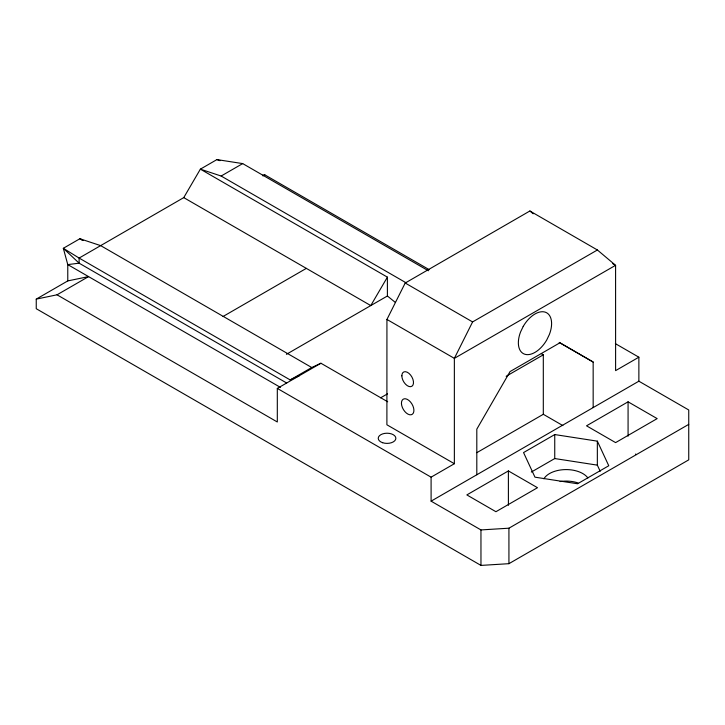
<?xml version="1.0" encoding="UTF-8"?>
<svg xmlns="http://www.w3.org/2000/svg" width="725" height="725" viewBox="0 0 725 725"><rect width="100%" height="100%" fill="white"/><g stroke="black" fill="none" stroke-linecap="round" stroke-linejoin="round"><path stroke-width="1.09" d="M36.25 299.117L36.25 308.714L480.965 565.409L508.932 563.678L688.75 459.849L688.741 409.978L638.87 381.196L431.103 501.156L431.094 477.168L277.312 388.41L277.312 421.986L57.03 294.803L36.25 299.117L67.778 280.91L88.559 276.606L280.43 387.377M597.4 249.989L529.893 210.984L405.202 283.022L386.933 319.444L386.896 424.787L454.367 463.719L454.358 358.358L472.591 321.927L597.4 249.989L615.588 265.305L615.607 370.629L638.87 357.198L638.87 381.196M476.814 452.681L543.306 414.292L543.306 354.824L541.348 353.691M531.343 472.057L554.743 458.553L554.743 434.565L597.346 441.153L608.764 465.749L577.571 483.765L534.968 477.168L523.55 452.572L554.743 434.565M600.2 471.295L597.346 465.142L597.346 441.153M628.077 436.187L628.077 401.822L657.167 418.615L615.607 442.612L586.525 425.82L628.077 401.822M286.683 383.017L79.116 263.175L79.116 258.064L183.751 197.617L200.372 169.152L216.929 159.591L242.694 163.596L428.393 270.769M405.891 282.687L221.143 176.03L200.372 169.152L387.395 277.14L370.774 305.578L286.402 354.317M387.694 401.768L320.912 363.234L311.759 367.53L100.666 245.621L79.886 238.743L63.329 248.294L67.769 264.598L67.778 280.91M221.143 176.03L242.694 163.596M57.03 294.803L88.559 276.606L67.769 264.598L79.116 263.175L63.329 248.294L79.116 258.064L290.181 379.927L299.38 375.677M262.885 175.93L264.788 174.825L429.254 269.7M223.037 316.499L306.349 268.368M277.312 388.41L320.912 363.234M380.643 397.808L387.503 393.847M615.588 265.305L454.358 358.358L386.933 319.444M506.15 376.266L543.306 354.824M431.094 477.168L454.367 463.719M508.388 470.924L466.846 494.912L495.927 511.714L537.497 487.707L508.388 470.924L508.406 505.28M431.103 501.156L480.956 529.93L508.923 528.199L688.741 424.37M387.395 277.14L387.404 295.999L370.774 305.578L183.751 197.617M290.181 379.927L311.759 367.53M262.604 175.278L264.788 174.825M554.743 458.553L597.346 465.142M216.929 159.591L220.019 160.687M79.886 238.743L82.822 240.374M612.661 263.61L614.619 264.734M615.362 343.632L638.87 357.198M593.168 407.586L593.159 362.038L559.192 342.417M405.202 283.022L472.591 321.927M635.499 454.077L636.396 454.593M543.306 414.292L562.863 425.584M80.103 238.815L83.04 240.51M593.159 362.038L559.918 342.789L510.047 371.581L476.805 429.164L476.805 474.757M387.404 295.999L395.252 302.352M529.893 210.984L533.21 213.784M508.923 528.199L508.932 563.678M480.956 529.93L480.965 565.409M560.072 481.545A23.508 13.567 0 0 1 577.916 482.895M543.895 478.799A23.508 13.567 0 0 1 565.382 469.592A23.508 13.567 0 0 1 587.875 477.956M523.223 326.404L520.586 331.905A23.508 13.576 -60 0 0 524.864 354.262A23.508 13.576 -60 0 0 546.741 339.971L549.378 334.47A23.508 13.576 -60 0 0 545.1 312.112A23.508 13.576 -60 0 0 523.223 326.404M401.451 403.553A8.818 5.093 60 0 0 411.057 414.782A8.818 5.093 60 0 0 410.522 402.022A8.818 5.093 60 0 0 401.451 403.553M382.637 442.712A8.818 5.093 0 0 0 395.859 438.308A8.818 5.093 0 0 0 382.637 433.894A8.818 5.093 0 0 0 382.637 442.712M401.858 375.831A8.229 4.749 60 0 0 410.586 386.688A8.229 4.749 60 0 0 410.586 375.052A8.229 4.749 60 0 0 401.858 375.831"/></g></svg>
